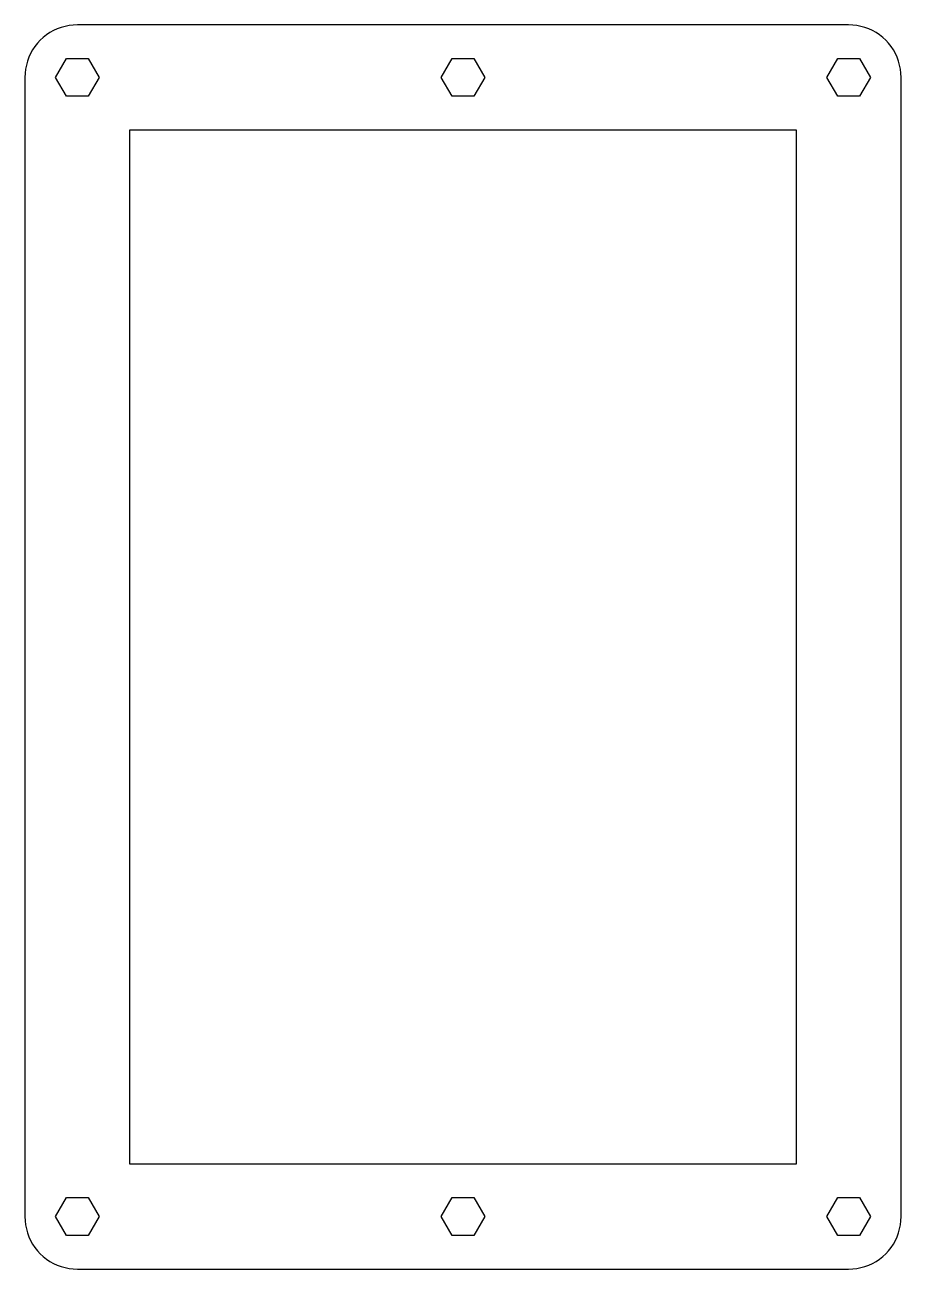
# Model space of a CAD drawing. Header units: metres. Extents: x 0 to 100, y 0 to 142.
import ezdxf

# ---------------------------------------------------------------- set-up
doc = ezdxf.new("R2010")
doc.units = ezdxf.units.M

msp = doc.modelspace()

# ---------------------------------------------------------------- linework, layer by layer
for p, q in [((6, 142.25), (5.53, 142.23)), ((94.2, 142.25), (6, 142.25)), ((94.67, 142.23), (94.2, 142.25)), ((2.47, 141.1), (2.1, 140.81)), ((2.87, 141.37), (2.47, 141.1)), ((3.28, 141.6), (2.87, 141.37)), ((3.7, 141.79), (3.28, 141.6)), ((4.15, 141.96), (3.7, 141.79)), ((4.6, 142.08), (4.15, 141.96)), ((5.06, 142.18), (4.6, 142.08)), ((5.53, 142.23), (5.06, 142.18)), ((95.14, 142.18), (94.67, 142.23)), ((95.6, 142.08), (95.14, 142.18)), ((96.05, 141.96), (95.6, 142.08)), ((96.5, 141.79), (96.05, 141.96)), ((96.92, 141.6), (96.5, 141.79)), ((97.33, 141.37), (96.92, 141.6)), ((97.73, 141.1), (97.33, 141.37)), ((98.1, 140.81), (97.73, 141.1)), ((1.15, 139.78), (0.88, 139.38)), ((1.44, 140.15), (1.15, 139.78)), ((1.76, 140.49), (1.44, 140.15)), ((2.1, 140.81), (1.76, 140.49)), ((98.44, 140.49), (98.1, 140.81)), ((98.76, 140.15), (98.44, 140.49)), ((99.05, 139.78), (98.76, 140.15)), ((99.32, 139.38), (99.05, 139.78)), ((0.29, 138.1), (0.17, 137.65)), ((0.46, 138.55), (0.29, 138.1)), ((0.65, 138.97), (0.46, 138.55)), ((0.88, 139.38), (0.65, 138.97)), ((3.5, 136.25), (4.75, 138.41)), ((4.75, 138.41), (7.25, 138.41)), ((7.25, 138.41), (8.5, 136.25)), ((47.6, 136.25), (48.85, 138.41)), ((48.85, 138.41), (51.35, 138.41)), ((51.35, 138.41), (52.6, 136.25)), ((91.7, 136.25), (92.95, 138.41)), ((92.95, 138.41), (95.45, 138.41)), ((95.45, 138.41), (96.7, 136.25)), ((99.55, 138.97), (99.32, 139.38)), ((99.74, 138.55), (99.55, 138.97)), ((99.91, 138.1), (99.74, 138.55)), ((100.03, 137.65), (99.91, 138.1)), ((0.02, 136.72), (0, 136.25)), ((0.07, 137.19), (0.02, 136.72)), ((0.17, 137.65), (0.07, 137.19)), ((100.13, 137.19), (100.03, 137.65)), ((100.18, 136.72), (100.13, 137.19)), ((100.2, 136.25), (100.18, 136.72)), ((0, 136.25), (0, 6)), ((4.75, 134.09), (3.5, 136.25)), ((8.5, 136.25), (7.25, 134.09)), ((48.85, 134.09), (47.6, 136.25)), ((52.6, 136.25), (51.35, 134.09)), ((92.95, 134.09), (91.7, 136.25)), ((96.7, 136.25), (95.45, 134.09)), ((100.2, 6), (100.2, 136.25)), ((7.25, 134.09), (4.75, 134.09)), ((51.35, 134.09), (48.85, 134.09)), ((95.45, 134.09), (92.95, 134.09)), ((12, 12), (12, 130.25)), ((12, 130.25), (88.2, 130.25)), ((88.2, 130.25), (88.2, 12)), ((88.2, 12), (12, 12)), ((3.5, 6), (4.75, 8.17)), ((4.75, 8.17), (7.25, 8.17)), ((7.25, 8.17), (8.5, 6)), ((47.6, 6), (48.85, 8.17)), ((48.85, 8.17), (51.35, 8.17)), ((51.35, 8.17), (52.6, 6)), ((91.7, 6), (92.95, 8.17)), ((92.95, 8.17), (95.45, 8.17)), ((95.45, 8.17), (96.7, 6)), ((0, 6), (0.02, 5.53)), ((4.75, 3.83), (3.5, 6)), ((8.5, 6), (7.25, 3.83)), ((48.85, 3.83), (47.6, 6)), ((52.6, 6), (51.35, 3.83)), ((92.95, 3.83), (91.7, 6)), ((96.7, 6), (95.45, 3.83)), ((100.18, 5.53), (100.2, 6)), ((0.02, 5.53), (0.07, 5.06)), ((0.07, 5.06), (0.17, 4.6)), ((0.17, 4.6), (0.29, 4.15)), ((99.91, 4.15), (100.03, 4.6)), ((100.03, 4.6), (100.13, 5.06)), ((100.13, 5.06), (100.18, 5.53)), ((0.29, 4.15), (0.46, 3.7)), ((0.46, 3.7), (0.65, 3.28)), ((0.65, 3.28), (0.88, 2.87)), ((0.88, 2.87), (1.15, 2.47)), ((7.25, 3.83), (4.75, 3.83)), ((51.35, 3.83), (48.85, 3.83)), ((95.45, 3.83), (92.95, 3.83)), ((99.05, 2.47), (99.32, 2.87)), ((99.32, 2.87), (99.55, 3.28)), ((99.55, 3.28), (99.74, 3.7)), ((99.74, 3.7), (99.91, 4.15)), ((1.15, 2.47), (1.44, 2.1)), ((1.44, 2.1), (1.76, 1.76)), ((1.76, 1.76), (2.1, 1.44)), ((2.1, 1.44), (2.47, 1.15)), ((97.73, 1.15), (98.1, 1.44)), ((98.1, 1.44), (98.44, 1.76)), ((98.44, 1.76), (98.76, 2.1)), ((98.76, 2.1), (99.05, 2.47)), ((2.47, 1.15), (2.87, 0.88)), ((2.87, 0.88), (3.28, 0.65)), ((3.28, 0.65), (3.7, 0.46)), ((3.7, 0.46), (4.15, 0.29)), ((4.15, 0.29), (4.6, 0.17)), ((4.6, 0.17), (5.06, 0.07)), ((5.06, 0.07), (5.53, 0.02)), ((5.53, 0.02), (6, 0)), ((6, 0), (94.2, 0)), ((94.2, 0), (94.67, 0.02)), ((94.67, 0.02), (95.14, 0.07)), ((95.14, 0.07), (95.6, 0.17)), ((95.6, 0.17), (96.05, 0.29)), ((96.05, 0.29), (96.5, 0.46)), ((96.5, 0.46), (96.92, 0.65)), ((96.92, 0.65), (97.33, 0.88)), ((97.33, 0.88), (97.73, 1.15))]:
    msp.add_line(p, q)

doc.saveas('drawing.dxf')
